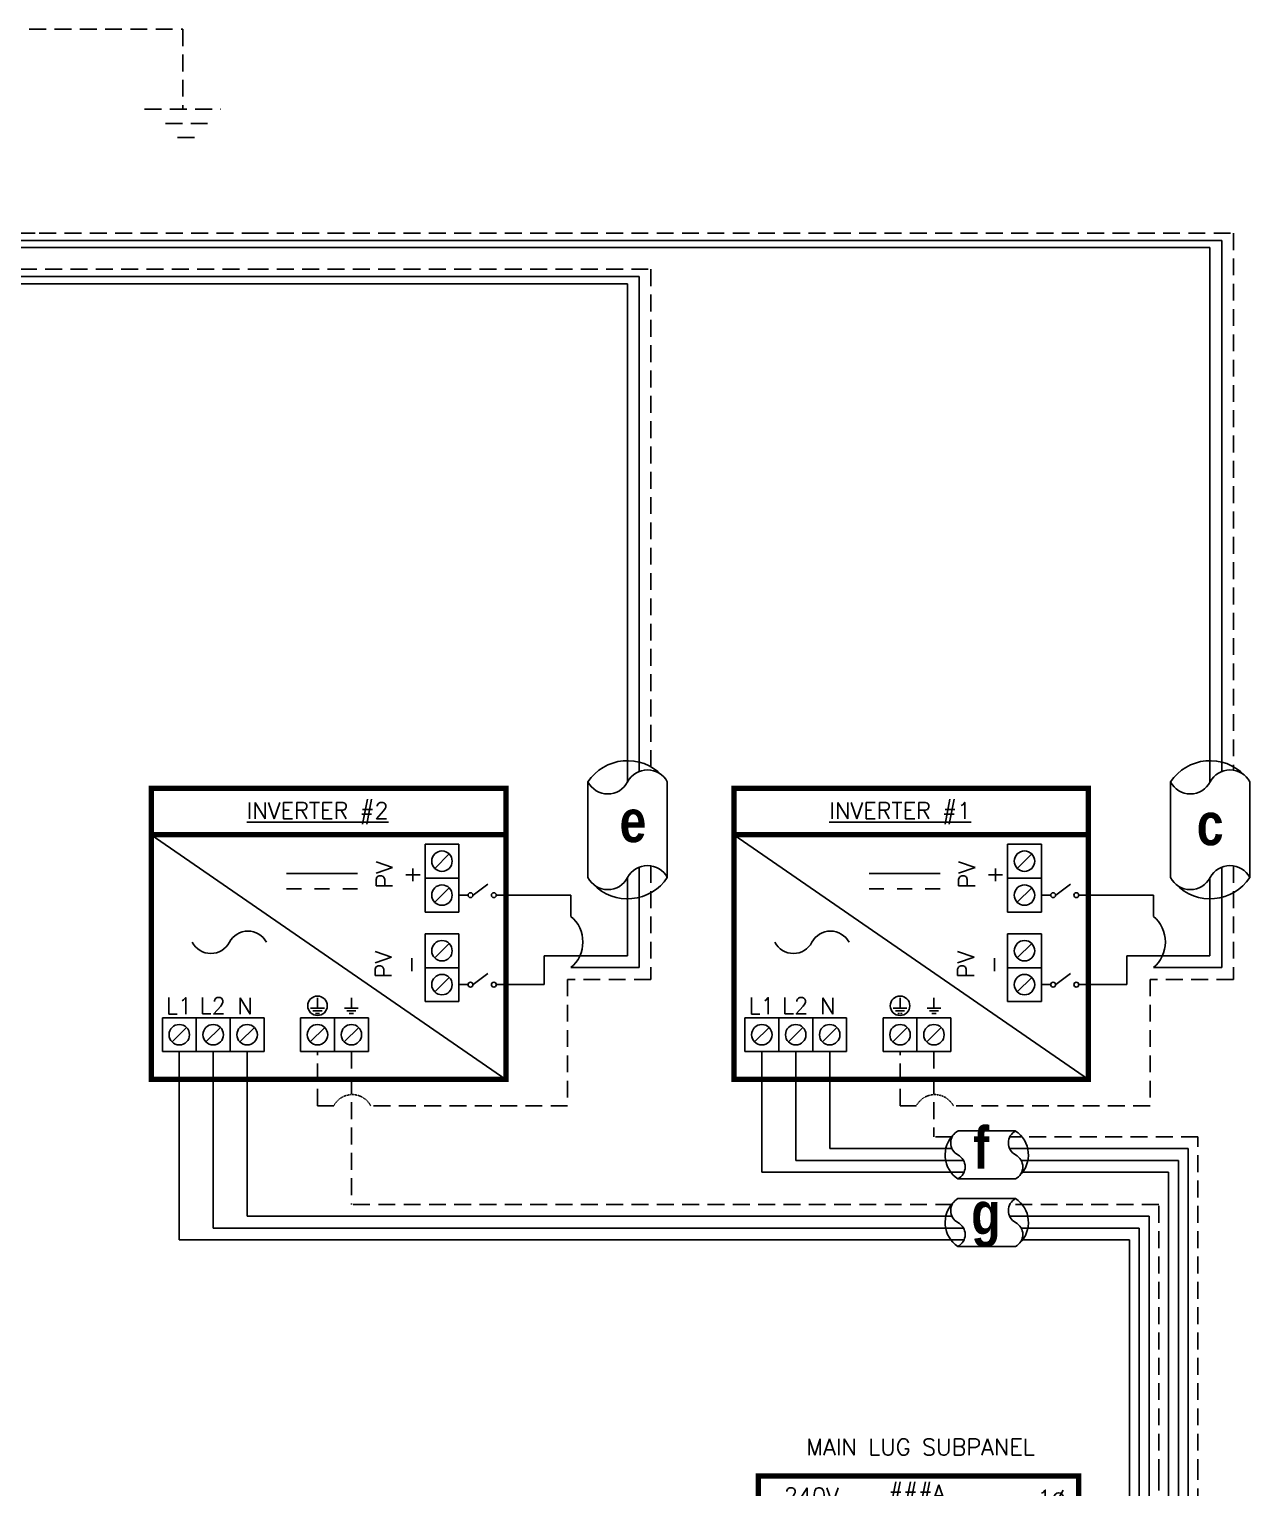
# Model space of a CAD drawing. Header units: feet. Extents: x 9873 to 10655, y 14552 to 15119.
# Drawn here: x 10383.9 to 10655.1, y 14789.4 to 15113.6 of the extents above; entities that cross this region are included whole.
import ezdxf

# ---------------------------------------------------------------- set-up
doc = ezdxf.new("R2010")
doc.units = ezdxf.units.FT
doc.header["$MEASUREMENT"] = 0
doc.linetypes.add('HIDDEN', pattern=[0.375, 0.25, -0.125])
for name, color, linetype in [('ONE LINE BLOCKS', 7, 'Continuous'), ('TABLES', 7, 'Continuous'), ('TEXT', 7, 'Continuous'), ('Z - TITLEBLOCK TXT', 7, 'Continuous')]:
    doc.layers.add(name, color=color, linetype=linetype)
doc.styles.add('ONE LINE TXT', font='techb___.ttf')
doc.styles.get("Standard").update_dxf_attribs({"font": 'simplex.shx'})

# ---------------------------------------------------------------- blocks, each defined once
blk = doc.blocks.new('*U16')
at = {"layer": 'ONE LINE BLOCKS', "linetype": 'Continuous'}
h = blk.add_hatch(color=1, dxfattribs=at)
h.dxf.hatch_style = 1
edge = h.paths.add_edge_path()
edge.add_arc((32.25, -12.65), 0.291, 0, 360)
h = blk.add_hatch(color=1, dxfattribs=at)
h.dxf.hatch_style = 1
edge = h.paths.add_edge_path()
edge.add_arc((38.92, -12.65), 0.291, 0, 360)
h = blk.add_hatch(color=1, dxfattribs=at)
h.dxf.hatch_style = 1
edge = h.paths.add_edge_path()
edge.add_arc((32.25, -16.02), 0.291, 0, 360)
h = blk.add_hatch(color=1, dxfattribs=at)
h.dxf.hatch_style = 1
edge = h.paths.add_edge_path()
edge.add_arc((38.92, -16.02), 0.291, 0, 360)
h = blk.add_hatch(color=1, dxfattribs=at)
h.dxf.hatch_style = 1
edge = h.paths.add_edge_path()
edge.add_arc((32.25, -27.21), 0.291, 0, 360)
h = blk.add_hatch(color=1, dxfattribs=at)
h.dxf.hatch_style = 1
edge = h.paths.add_edge_path()
edge.add_arc((38.92, -27.21), 0.291, 0, 360)
h = blk.add_hatch(color=1, dxfattribs=at)
h.dxf.hatch_style = 1
edge = h.paths.add_edge_path()
edge.add_arc((32.25, -30.59), 0.291, 0, 360)
h = blk.add_hatch(color=1, dxfattribs=at)
h.dxf.hatch_style = 1
edge = h.paths.add_edge_path()
edge.add_arc((38.92, -30.59), 0.291, 0, 360)
at = {"color": 7, "linetype": 'Continuous'}
for p, q in [((82.46, 0), (82.46, -12.65)), ((91.16, 0), (91.16, -27.21)), ((28.05, -12.65), (19.39, -12.65)), ((19.39, -12.65), (19.39, -27.21)), ((82.46, -12.65), (43.12, -12.65)), ((8.98, -27.21), (-6.7, -27.21)), ((-6.7, -27.21), (-6.7, -64.37)), ((28.05, -27.21), (17.22, -27.21)), ((91.16, -27.21), (43.12, -27.21)), ((-6.7, -64.37), (-20.02, -64.37))]:
    blk.add_line(p, q, dxfattribs=at)
at = {"color": 10, "linetype": 'Continuous'}
for p, q in [((84.64, 0), (84.64, -16.02)), ((93.34, 0), (93.34, -30.59)), ((13.1, -30.59), (13.1, -16.02)), ((15.27, -16.02), (13.1, -16.02)), ((23.51, -16.02), (28.05, -16.02)), ((84.64, -16.02), (43.12, -16.02)), ((13.1, -30.59), (-3.41, -30.59)), ((-3.41, -67.54), (-3.41, -30.59)), ((13.1, -30.59), (28.05, -30.59)), ((93.34, -30.59), (43.12, -30.59)), ((-3.41, -67.54), (-20.02, -67.54))]:
    blk.add_line(p, q, dxfattribs=at)
at = {"color": 253, "linetype": 'Continuous'}
for p, q in [((86.81, 0), (86.81, -25.72)), ((95.51, 0), (95.51, -45.61)), ((86.81, -34.27), (86.81, -41.26)), ((86.81, -41.26), (69.51, -41.26)), ((95.51, -45.61), (69.51, -45.61)), ((81.85, -63.01), (69.51, -63.01)), ((81.85, -69.04), (81.85, -63.01)), ((-6.7, -70.59), (-20.02, -70.59)), ((-6.7, -77.59), (-6.7, -70.59)), ((81.85, -77.59), (-6.7, -77.59))]:
    blk.add_line(p, q, dxfattribs=at)
at = {"color": 10, "linetype": 'Continuous'}
blk.add_arc((19.39, -18.18), 4.65, 27.6639, 152.3361, dxfattribs=at)
at = {"color": 7, "linetype": 'Continuous'}
blk.add_arc((13.1, -29.37), 4.65, 27.6639, 152.3361, dxfattribs=at)
at = {"color": 253, "linetype": 'Continuous'}
for centre in [(90.39, -29.99), (85.42, -73.31)]:
    blk.add_arc(centre, 5.58, 129.9215, 230.0785, dxfattribs=at)
at = {"layer": 'ONE LINE BLOCKS', "lineweight": 50}
blk.add_line((0, -8.7), (71.17, -8.7), dxfattribs=at)
at = {"layer": 'ONE LINE BLOCKS', "lineweight": 50, "const_width": 1.19}
blk.add_lwpolyline([(0, -67.37), (0, 0), (71.17, 0), (71.17, -67.37)], close=True, dxfattribs=at)
at = {"layer": 'TEXT', "color": 92, "linetype": 'HIDDEN', "ltscale": 15}
for p, q in [((88.99, -25.72), (88.99, 0)), ((97.69, -74.03), (97.69, 0)), ((88.99, -41.34), (88.99, -34.27)), ((88.99, -71.85), (88.99, -49.89)), ((6.27, -54.39), (37.56, -54.39)), ((37.56, -71.85), (37.56, -54.39)), ((6.27, -58.74), (35.36, -58.74)), ((35.36, -74.03), (35.36, -58.74)), ((14.11, -63.09), (6.27, -63.09)), ((14.11, -74.03), (14.11, -63.09)), ((-11.01, -74.03), (-20.02, -74.03)), ((14.11, -74.03), (-2.77, -74.03)), ((35.36, -74.03), (97.69, -74.03)), ((37.56, -71.85), (88.99, -71.85))]:
    blk.add_line(p, q, dxfattribs=at)
at = {"layer": 'TEXT', "color": 92, "linetype": 'HIDDEN', "flags": 128}
for points in [[(9.38, -39.11), (9.38, -42.61)], [(7.04, -42.61), (11.72, -42.61)], [(10.91, -43.48), (7.85, -43.48)], [(10.1, -44.35), (8.66, -44.35)]]:
    blk.add_lwpolyline(points, dxfattribs=at)
at = {"layer": 'TEXT', "color": 92, "linetype": 'Continuous', "ltscale": 4}
for centre in [(92.46, -29.99), (92.46, -45.61)]:
    blk.add_arc(centre, 5.51, 129.059, 230.941, dxfattribs=at)
at = {"layer": 'TEXT', "color": 92, "linetype": 'HIDDEN', "ltscale": 0.3}
blk.add_arc((-6.89, -76.19), 4.65, 27.6639, 152.3361, dxfattribs=at)
at = {"layer": 'Z - TITLEBLOCK TXT', "color": 1, "linetype": 'Continuous'}
for p, q in [((1.73, -65.68), (1.73, -38.74)), ((1.73, -38.74), (6.27, -38.74)), ((6.27, -38.74), (6.27, -65.68)), ((64.97, -65.61), (64.97, -38.67)), ((64.97, -38.67), (69.51, -38.67)), ((69.51, -38.67), (69.51, -65.61)), ((6.27, -65.68), (1.73, -65.68)), ((69.51, -65.61), (64.97, -65.61))]:
    blk.add_line(p, q, dxfattribs=at)
at = {"layer": 'Z - TITLEBLOCK TXT', "color": 4, "linetype": 'Continuous'}
for p, q in [((4.79, -40.55), (3.22, -42.12)), ((68.02, -40.48), (66.45, -42.05)), ((4.79, -44.9), (3.22, -46.47)), ((68.02, -44.83), (66.45, -46.4)), ((4.79, -49.25), (3.22, -50.82)), ((68.02, -49.18), (66.45, -50.75)), ((4.79, -53.6), (3.22, -55.17)), ((68.02, -53.53), (66.45, -55.1)), ((4.79, -57.95), (3.22, -59.52)), ((68.02, -57.88), (66.45, -59.45)), ((4.79, -62.3), (3.22, -63.87)), ((68.02, -62.23), (66.45, -63.8))]:
    blk.add_line(p, q, dxfattribs=at)
at = {"layer": 'Z - TITLEBLOCK TXT', "color": 1, "linetype": 'Continuous', "flags": 128}
for points in [[(28.05, -12.65), (32.25, -12.65)], [(28.05, -12.65), (32.25, -12.65)], [(38.92, -12.65), (43.12, -12.65)], [(28.05, -16.02), (32.25, -16.02)], [(28.05, -16.02), (32.25, -16.02)], [(38.92, -16.02), (43.12, -16.02)], [(28.05, -27.21), (32.25, -27.21)], [(28.05, -27.21), (32.25, -27.21)], [(38.92, -27.21), (43.12, -27.21)], [(28.05, -30.59), (32.25, -30.59)], [(28.05, -30.59), (32.25, -30.59)], [(38.92, -30.59), (43.12, -30.59)]]:
    blk.add_lwpolyline(points, dxfattribs=at)
at = {"layer": 'Z - TITLEBLOCK TXT', "color": 1, "linetype": 'Continuous'}
for centre in [(32.25, -12.65), (38.92, -12.65), (32.25, -16.02), (38.92, -16.02), (32.25, -27.21), (38.92, -27.21), (32.25, -30.59), (38.92, -30.59)]:
    blk.add_circle(centre, 0.291, dxfattribs=at)
at = {"layer": 'Z - TITLEBLOCK TXT', "color": 4, "linetype": 'Continuous'}
for centre in [(4, -41.33), (67.24, -41.26), (4, -45.69), (67.24, -45.61), (4, -50.04), (67.24, -49.96), (4, -54.39), (67.24, -54.31), (4, -58.74), (67.24, -58.66), (4, -63.09), (67.24, -63.01)]:
    blk.add_circle(centre, 1.11, dxfattribs=at)
at = {"layer": 'Z - TITLEBLOCK TXT', "color": 1, "linetype": 'Continuous'}
for centre in [(35.58, -13.84), (35.58, -17.22), (35.58, -28.4), (35.58, -31.78)]:
    blk.add_arc(centre, 3.93, 40.3392, 139.6608, dxfattribs=at)
at = {"layer": 'TABLES', "color": 1, "linetype": 'Continuous'}
for p in [(27.55, -21.26), (27.55, -35.82)]:
    blk.add_text('2p##A', height=3.658, dxfattribs=at).set_placement(p)
at = {"layer": 'TABLES', "color": 4, "linetype": 'Continuous'}
blk.add_text('ISOLATED NEUTRAL', height=1.8743, rotation=90, dxfattribs=at).set_placement((64.31, -65.25))
at = {"layer": 'TEXT', "color": 1, "attachment_point": 5}
for s, width, gutter_width, insert, char_height in [('MAIN LUG SUBPANEL ', 62.3984, 7.17, (36.04, 6.43), 3.6576), ('240V', 0.1481, 0.75, (11.79, -4.45), 3.658), ('###A', 0.1481, 0.75, (35.17, -4.45), 3.658), ('1∅', 0.1481, 0.75, (65.15, -4.96), 3.658)]:
    blk.add_mtext_dynamic_manual_height_columns(s, width=width, gutter_width=gutter_width, heights=[0], dxfattribs=dict(at, insert=insert, char_height=char_height))

msp = doc.modelspace()

# ---------------------------------------------------------------- linework, layer by layer
at = {"color": 7, "linetype": 'Continuous'}
for p, q in [((10363.72, 15066.63), (10385.96, 15066.63)), ((10385.96, 15066.63), (10433.36, 15066.63)), ((10433.36, 15066.63), (10648.88, 15066.63)), ((10648.88, 15066.63), (10648.88, 14948.59)), ((10433.36, 15058.59), (10519.45, 15058.59)), ((10519.45, 15058.59), (10519.45, 14948.59)), ((10508.07, 14946.28), (10508.07, 14925.03)), ((10525.69, 14925.03), (10525.69, 14946.28)), ((10637.5, 14946.28), (10637.5, 14925.03)), ((10655.13, 14925.03), (10655.13, 14946.28)), ((10519.45, 14927.35), (10519.45, 14905.01)), ((10648.88, 14927.35), (10648.88, 14905.01)), ((10504.28, 14921.13), (10487.69, 14921.13)), ((10504.28, 14916.41), (10504.28, 14921.13)), ((10633.71, 14921.13), (10617.12, 14921.13)), ((10633.71, 14916.41), (10633.71, 14921.13)), ((10519.45, 14905.01), (10504.28, 14905.01)), ((10648.88, 14905.01), (10633.71, 14905.01)), ((10417.28, 14886.34), (10417.28, 14844.52)), ((10546.71, 14886.34), (10546.71, 14859.55)), ((10603.09, 14868.71), (10590.27, 14868.71)), ((10546.71, 14859.55), (10591.64, 14859.55)), ((10604.45, 14859.55), (10637.08, 14859.55)), ((10637.08, 14859.55), (10637.08, 14792.06)), ((10590.27, 14858.07), (10603.09, 14858.07)), ((10603.09, 14853.68), (10590.27, 14853.68)), ((10417.28, 14844.52), (10591.64, 14844.52)), ((10590.27, 14843.05), (10603.09, 14843.05)), ((10604.45, 14844.52), (10628.38, 14844.52)), ((10628.38, 14844.52), (10628.38, 14792.06))]:
    msp.add_line(p, q, dxfattribs=at)
at = {"color": 253, "linetype": 'Continuous'}
for p, q in [((10363.72, 15065.02), (10385.11, 15065.02)), ((10385.11, 15065.02), (10433.36, 15065.02)), ((10433.36, 15065.02), (10646.26, 15065.02)), ((10646.26, 15065.02), (10646.26, 14946.18)), ((10380.85, 15056.98), (10433.36, 15056.98)), ((10433.36, 15056.98), (10516.83, 15056.98)), ((10516.83, 15056.98), (10516.83, 14946.18)), ((10516.83, 14924.93), (10516.83, 14907.63)), ((10646.26, 14924.93), (10646.26, 14907.63)), ((10516.83, 14907.63), (10498.37, 14907.63)), ((10498.37, 14907.63), (10498.37, 14901.24)), ((10646.26, 14907.63), (10627.8, 14907.63)), ((10627.8, 14907.63), (10627.8, 14901.24)), ((10498.37, 14901.24), (10487.69, 14901.24)), ((10627.8, 14901.24), (10617.12, 14901.24)), ((10432.35, 14886.34), (10432.35, 14849.78)), ((10561.78, 14886.34), (10561.78, 14864.81)), ((10561.78, 14864.81), (10588.93, 14864.81)), ((10601.75, 14864.81), (10641.43, 14864.81)), ((10641.43, 14792.06), (10641.43, 14864.81)), ((10432.35, 14849.78), (10588.93, 14849.78)), ((10601.75, 14849.78), (10632.73, 14849.78)), ((10632.73, 14849.78), (10632.73, 14792.06))]:
    msp.add_line(p, q, dxfattribs=at)
msp.add_line((10381.06, 15058.59), (10433.36, 15058.59))
at = {"color": 10, "linetype": 'Continuous'}
for p, q in [((10424.81, 14886.34), (10424.81, 14847.15)), ((10554.24, 14886.34), (10554.24, 14862.18)), ((10554.24, 14862.18), (10591.51, 14862.18)), ((10604.32, 14862.18), (10639.26, 14862.18)), ((10639.26, 14862.18), (10639.26, 14792.06)), ((10424.81, 14847.15), (10591.51, 14847.15)), ((10604.32, 14847.15), (10630.56, 14847.15)), ((10630.56, 14847.15), (10630.56, 14792.06))]:
    msp.add_line(p, q, dxfattribs=at)
at = {"color": 7, "linetype": 'Continuous'}
for centre, radius, start, end in [((10516.88, 14940.43), 10.58, 43.9732, 146.4265), ((10646.31, 14940.43), 10.58, 43.9732, 146.4265), ((10516.88, 14930.88), 10.58, 223.9732, 326.4265), ((10646.31, 14930.88), 10.58, 223.9732, 326.4265), ((10593.8, 14863.39), 6.38, 133.9732, 236.4265), ((10599.56, 14863.39), 6.38, 313.9732, 56.4265), ((10593.8, 14848.37), 6.38, 133.9732, 236.4265), ((10599.56, 14848.37), 6.38, 313.9732, 56.4265)]:
    msp.add_arc(centre, radius, start, end, dxfattribs=at)
at = {"layer": 'ONE LINE BLOCKS', "lineweight": 50, "const_width": 1.19}
for points in [[(10411.06, 14880.18), (10411.06, 14944.83), (10489.83, 14944.83), (10489.83, 14880.18)], [(10411.06, 14934.55), (10411.06, 14944.83), (10489.83, 14944.83), (10489.83, 14934.55)], [(10540.49, 14880.18), (10540.49, 14944.83), (10619.26, 14944.83), (10619.26, 14880.18)], [(10540.49, 14934.55), (10540.49, 14944.83), (10619.26, 14944.83), (10619.26, 14934.55)]]:
    msp.add_lwpolyline(points, close=True, dxfattribs=at)
at = {"layer": 'TEXT', "color": 92, "linetype": 'HIDDEN', "ltscale": 15}
for p, q in [((10383.92, 15113.57), (10418.04, 15113.57)), ((10418.04, 15113.57), (10418.04, 15095.78)), ((10375.9, 15068.24), (10386.18, 15068.24)), ((10386.18, 15068.24), (10433.36, 15068.24)), ((10433.36, 15068.24), (10651.5, 15068.24)), ((10651.5, 15068.24), (10651.5, 14948.88)), ((10381.88, 15060.2), (10433.36, 15060.2)), ((10433.36, 15060.2), (10522.07, 15060.2)), ((10522.07, 15060.2), (10522.07, 14948.88)), ((10522.07, 14927.64), (10522.07, 14902.39)), ((10651.5, 14927.64), (10651.5, 14902.39)), ((10522.07, 14902.39), (10503.56, 14902.39)), ((10503.56, 14902.39), (10503.56, 14874.31)), ((10651.5, 14902.39), (10632.99, 14902.39)), ((10632.99, 14902.39), (10632.99, 14874.31)), ((10447.98, 14874.31), (10447.98, 14886.34)), ((10455.52, 14886.34), (10455.52, 14852.41)), ((10577.42, 14874.31), (10577.42, 14886.34)), ((10584.95, 14886.34), (10584.95, 14867.44)), ((10447.98, 14874.31), (10451.59, 14874.31)), ((10503.56, 14874.31), (10459.82, 14874.31)), ((10577.42, 14874.31), (10581.02, 14874.31)), ((10632.99, 14874.31), (10589.26, 14874.31)), ((10589.01, 14867.44), (10584.95, 14867.44)), ((10643.61, 14867.44), (10601.82, 14867.44)), ((10643.61, 14792.06), (10643.61, 14867.44)), ((10589.01, 14852.41), (10455.52, 14852.41)), ((10634.91, 14852.41), (10601.82, 14852.41)), ((10634.91, 14792.06), (10634.91, 14852.41))]:
    msp.add_line(p, q, dxfattribs=at)
at = {"layer": 'TEXT', "color": 92, "linetype": 'HIDDEN', "ltscale": 15, "flags": 128}
for points in [[(10409.55, 15095.78), (10426.52, 15095.78)], [(10423.58, 15092.63), (10412.49, 15092.63)], [(10420.64, 15089.49), (10415.43, 15089.49)]]:
    msp.add_lwpolyline(points, dxfattribs=at)
at = {"layer": 'TEXT', "color": 92, "linetype": 'Continuous', "flags": 128}
for points in [[(10447.98, 14898.29), (10447.98, 14895.99)], [(10455.52, 14898.29), (10455.52, 14895.99)], [(10577.42, 14898.29), (10577.41, 14895.99)], [(10584.95, 14898.29), (10584.95, 14895.99)], [(10446.45, 14895.99), (10449.52, 14895.99)], [(10448.99, 14895.42), (10446.98, 14895.42)], [(10448.45, 14894.85), (10447.51, 14894.85)], [(10453.98, 14895.99), (10457.05, 14895.99)], [(10456.52, 14895.42), (10454.51, 14895.42)], [(10455.99, 14894.85), (10455.05, 14894.85)], [(10575.88, 14895.99), (10578.95, 14895.99)], [(10578.42, 14895.42), (10576.41, 14895.42)], [(10583.41, 14895.99), (10586.48, 14895.99)], [(10585.95, 14895.42), (10583.94, 14895.42)]]:
    msp.add_lwpolyline(points, dxfattribs=at)
at = {"layer": 'TEXT', "color": 92, "linetype": 'HIDDEN', "flags": 128}
for points in [[(10577.89, 14894.85), (10576.94, 14894.85)], [(10585.42, 14894.85), (10584.48, 14894.85)]]:
    msp.add_lwpolyline(points, dxfattribs=at)
at = {"layer": 'TEXT', "color": 92, "linetype": 'Continuous'}
for centre in [(10447.98, 14896.54), (10577.42, 14896.54)]:
    msp.add_circle(centre, 2.17, dxfattribs=at)
at = {"layer": 'TEXT', "color": 92, "linetype": 'HIDDEN', "ltscale": 0.3}
for centre in [(10455.7, 14872.15), (10585.14, 14872.15)]:
    msp.add_arc(centre, 4.65, 27.6639, 152.3361, dxfattribs=at)
at = {"layer": 'Z - TITLEBLOCK TXT', "color": 7, "linetype": 'Continuous'}
for p, q in [((10489.83, 14880.18), (10411.06, 14934.55)), ((10619.26, 14880.18), (10540.49, 14934.55)), ((10456.88, 14925.94), (10441.12, 14925.94)), ((10586.31, 14925.94), (10570.55, 14925.94)), ((10444.41, 14922.53), (10441.12, 14922.53)), ((10450.65, 14922.53), (10447.35, 14922.53)), ((10456.88, 14922.53), (10453.59, 14922.53)), ((10573.84, 14922.53), (10570.55, 14922.53)), ((10580.08, 14922.53), (10576.78, 14922.53)), ((10586.31, 14922.53), (10583.02, 14922.53))]:
    msp.add_line(p, q, dxfattribs=at)
at = {"layer": 'Z - TITLEBLOCK TXT', "color": 1, "linetype": 'Continuous'}
for p, q in [((10471.88, 14917.36), (10471.88, 14932.43)), ((10471.88, 14932.43), (10479.41, 14932.43)), ((10471.88, 14917.36), (10471.88, 14932.43)), ((10479.41, 14932.43), (10479.41, 14917.36)), ((10479.41, 14932.43), (10479.41, 14924.9)), ((10601.31, 14917.36), (10601.31, 14932.43)), ((10601.31, 14932.43), (10608.84, 14932.43)), ((10601.31, 14917.36), (10601.31, 14932.43)), ((10608.84, 14932.43), (10608.84, 14917.36)), ((10608.84, 14932.43), (10608.84, 14924.9)), ((10479.41, 14924.9), (10471.88, 14924.9)), ((10608.84, 14924.9), (10601.31, 14924.9)), ((10479.41, 14921.13), (10481.45, 14921.13)), ((10485.84, 14923.59), (10482.58, 14921.15)), ((10608.84, 14921.13), (10610.88, 14921.13)), ((10615.27, 14923.59), (10612.01, 14921.15)), ((10479.41, 14917.36), (10471.88, 14917.36)), ((10608.84, 14917.36), (10601.31, 14917.36)), ((10471.88, 14897.47), (10471.88, 14912.54)), ((10471.88, 14912.54), (10479.41, 14912.54)), ((10479.41, 14912.54), (10479.41, 14905)), ((10601.31, 14897.47), (10601.31, 14912.54)), ((10601.31, 14912.54), (10608.84, 14912.54)), ((10608.84, 14912.54), (10608.84, 14905)), ((10479.41, 14905), (10471.88, 14905)), ((10479.41, 14905), (10479.41, 14897.47)), ((10608.84, 14905), (10601.31, 14905)), ((10608.84, 14905), (10608.84, 14897.47)), ((10485.84, 14903.7), (10482.58, 14901.25)), ((10615.27, 14903.7), (10612.01, 14901.25)), ((10479.41, 14901.24), (10481.45, 14901.24)), ((10608.84, 14901.24), (10610.88, 14901.24)), ((10479.41, 14897.47), (10471.88, 14897.47)), ((10608.84, 14897.47), (10601.31, 14897.47)), ((10413.51, 14893.88), (10428.58, 14893.88)), ((10413.51, 14886.34), (10413.51, 14893.88)), ((10413.51, 14893.88), (10421.04, 14893.88)), ((10421.04, 14893.88), (10421.04, 14886.34)), ((10428.58, 14893.88), (10428.58, 14886.34)), ((10428.58, 14893.88), (10436.11, 14893.88)), ((10436.11, 14893.88), (10436.11, 14886.34)), ((10444.22, 14893.88), (10459.29, 14893.88)), ((10444.22, 14886.34), (10444.22, 14893.88)), ((10444.22, 14893.88), (10451.75, 14893.88)), ((10451.75, 14893.88), (10451.75, 14886.34)), ((10459.29, 14893.88), (10459.29, 14886.34)), ((10542.94, 14893.88), (10558.01, 14893.88)), ((10542.94, 14886.34), (10542.94, 14893.88)), ((10542.94, 14893.88), (10550.48, 14893.88)), ((10550.48, 14893.88), (10550.48, 14886.34)), ((10558.01, 14893.88), (10558.01, 14886.34)), ((10558.01, 14893.88), (10565.54, 14893.88)), ((10565.54, 14893.88), (10565.54, 14886.34)), ((10573.65, 14893.88), (10588.72, 14893.88)), ((10573.65, 14886.34), (10573.65, 14893.88)), ((10573.65, 14893.88), (10581.18, 14893.88)), ((10581.18, 14893.88), (10581.18, 14886.34)), ((10588.72, 14893.88), (10588.72, 14886.34)), ((10428.58, 14886.34), (10413.51, 14886.34)), ((10428.58, 14886.34), (10436.11, 14886.34)), ((10459.29, 14886.34), (10444.22, 14886.34)), ((10558.01, 14886.34), (10542.94, 14886.34)), ((10558.01, 14886.34), (10565.54, 14886.34)), ((10588.72, 14886.34), (10573.65, 14886.34))]:
    msp.add_line(p, q, dxfattribs=at)
at = {"layer": 'Z - TITLEBLOCK TXT', "color": 4, "linetype": 'Continuous'}
for p, q in [((10477.25, 14930.27), (10474.04, 14927.06)), ((10606.68, 14930.27), (10603.47, 14927.06)), ((10477.25, 14922.74), (10474.04, 14919.53)), ((10606.68, 14922.74), (10603.47, 14919.53)), ((10477.25, 14910.38), (10474.04, 14907.16)), ((10606.68, 14910.38), (10603.47, 14907.16)), ((10477.25, 14902.84), (10474.04, 14899.63)), ((10606.68, 14902.84), (10603.47, 14899.63)), ((10418.88, 14891.72), (10415.67, 14888.5)), ((10426.42, 14891.72), (10423.2, 14888.5)), ((10433.95, 14891.72), (10430.74, 14888.5)), ((10449.59, 14891.72), (10446.38, 14888.5)), ((10457.13, 14891.72), (10453.91, 14888.5)), ((10548.32, 14891.72), (10545.1, 14888.5)), ((10555.85, 14891.72), (10552.64, 14888.5)), ((10563.38, 14891.72), (10560.17, 14888.5)), ((10579.02, 14891.72), (10575.81, 14888.5)), ((10586.56, 14891.72), (10583.34, 14888.5))]:
    msp.add_line(p, q, dxfattribs=at)
for centre in [(10475.64, 14928.67), (10605.07, 14928.67), (10475.64, 14921.13), (10605.07, 14921.13), (10475.64, 14908.77), (10605.07, 14908.77), (10475.64, 14901.24), (10605.07, 14901.24), (10417.28, 14890.11), (10424.81, 14890.11), (10432.35, 14890.11), (10447.98, 14890.11), (10455.52, 14890.11), (10546.71, 14890.11), (10554.24, 14890.11), (10561.78, 14890.11), (10577.42, 14890.11), (10584.95, 14890.11)]:
    msp.add_circle(centre, 2.27, dxfattribs=at)
at = {"layer": 'Z - TITLEBLOCK TXT', "color": 1, "linetype": 'Continuous'}
for centre in [(10481.99, 14921.13), (10487.15, 14921.13), (10611.42, 14921.13), (10616.58, 14921.13), (10481.99, 14901.24), (10487.15, 14901.24), (10611.42, 14901.24), (10616.58, 14901.24)]:
    msp.add_circle(centre, 0.541, dxfattribs=at)
at = {"layer": 'Z - TITLEBLOCK TXT', "linetype": 'Continuous'}
for centre, radius, start, end in [((10521.29, 14943.97), 4.98, 27.6639, 152.3361), ((10650.72, 14943.97), 4.98, 27.6639, 152.3361), ((10512.47, 14948.59), 4.98, 207.6639, 332.3361), ((10641.91, 14948.59), 4.98, 207.6639, 332.3361), ((10521.29, 14922.72), 4.98, 27.6639, 152.3361), ((10650.72, 14922.72), 4.98, 27.6639, 152.3361), ((10512.47, 14927.34), 4.98, 207.6639, 332.3361), ((10641.91, 14927.34), 4.98, 207.6639, 332.3361), ((10499.51, 14910.71), 7.43, 309.9338, 50.0662), ((10628.94, 14910.71), 7.43, 309.9338, 50.0662), ((10432.53, 14908.49), 4.65, 27.6639, 152.3361), ((10561.96, 14908.49), 4.65, 27.6639, 152.3361), ((10424.29, 14912.81), 4.65, 207.6639, 332.3361), ((10553.73, 14912.81), 4.65, 207.6639, 332.3361), ((10591.67, 14866.05), 3, 117.6639, 242.3361), ((10604.48, 14866.05), 3, 117.6639, 242.3361), ((10588.88, 14860.73), 3, 297.6639, 62.3361), ((10601.69, 14860.73), 3, 297.6639, 62.3361), ((10591.67, 14851.02), 3, 117.6639, 242.3361), ((10604.48, 14851.02), 3, 117.6639, 242.3361), ((10588.88, 14845.71), 3, 297.6639, 62.3361), ((10601.69, 14845.71), 3, 297.6639, 62.3361)]:
    msp.add_arc(centre, radius, start, end, dxfattribs=at)

# ---------------------------------------------------------------- block references
msp.add_blockref('*U16', (10545.92, 14792.06))

# ---------------------------------------------------------------- texts
at = {"layer": 'TABLES', "color": 1, "linetype": 'Continuous'}
for s, p in [('%%UINVERTER #2', (10432.27, 14938.09)), ('%%UINVERTER #1', (10561.7, 14938.09))]:
    msp.add_text(s, height=3.6576, dxfattribs=at).set_placement(p)
at = {"layer": 'TEXT', "color": 1, "char_height": 3.658, "attachment_point": 5, "rotation": 90}
for s, width, insert in [('PV +', 2.8378, (10465.88, 14925.65)), ('PV +', 2.8378, (10595.31, 14925.65)), ('PV -', 2.8013, (10465.66, 14905.67)), ('PV -', 2.8013, (10595.09, 14905.67))]:
    msp.add_mtext_dynamic_manual_height_columns(s, width=width, gutter_width=0.75, heights=[0], dxfattribs=dict(at, insert=insert))
at = {"layer": 'TEXT', "color": 1, "attachment_point": 5}
for s, insert, char_height in [('L1', (10417.22, 14896.52), 3.658), ('L2', (10424.68, 14896.55), 3.658), ('N', (10431.93, 14896.49), 3.66), ('L1', (10546.65, 14896.52), 3.658), ('L2', (10554.11, 14896.55), 3.658), ('N', (10561.36, 14896.49), 3.66)]:
    msp.add_mtext_dynamic_manual_height_columns(s, width=0.1481, gutter_width=0.75, heights=[0], dxfattribs=dict(at, insert=insert, char_height=char_height))
at = {"layer": 'Z - TITLEBLOCK TXT', "color": 1, "linetype": 'Continuous', "char_height": 9.3833, "attachment_point": 1, "style": 'ONE LINE TXT'}
for s, insert in [('{\\W1;\\C256;e}', (10515.08, 14942.29)), ('{\\W1;\\C256;c}', (10643.32, 14941.6)), ('{\\W1;\\C256;f}', (10593.68, 14869.7)), ('{\\W1;\\C256;g}', (10593.22, 14855.12))]:
    msp.add_mtext_dynamic_manual_height_columns(s, width=0.1385, gutter_width=2.13, heights=[0], dxfattribs=dict(at, insert=insert))

doc.saveas('drawing.dxf')
